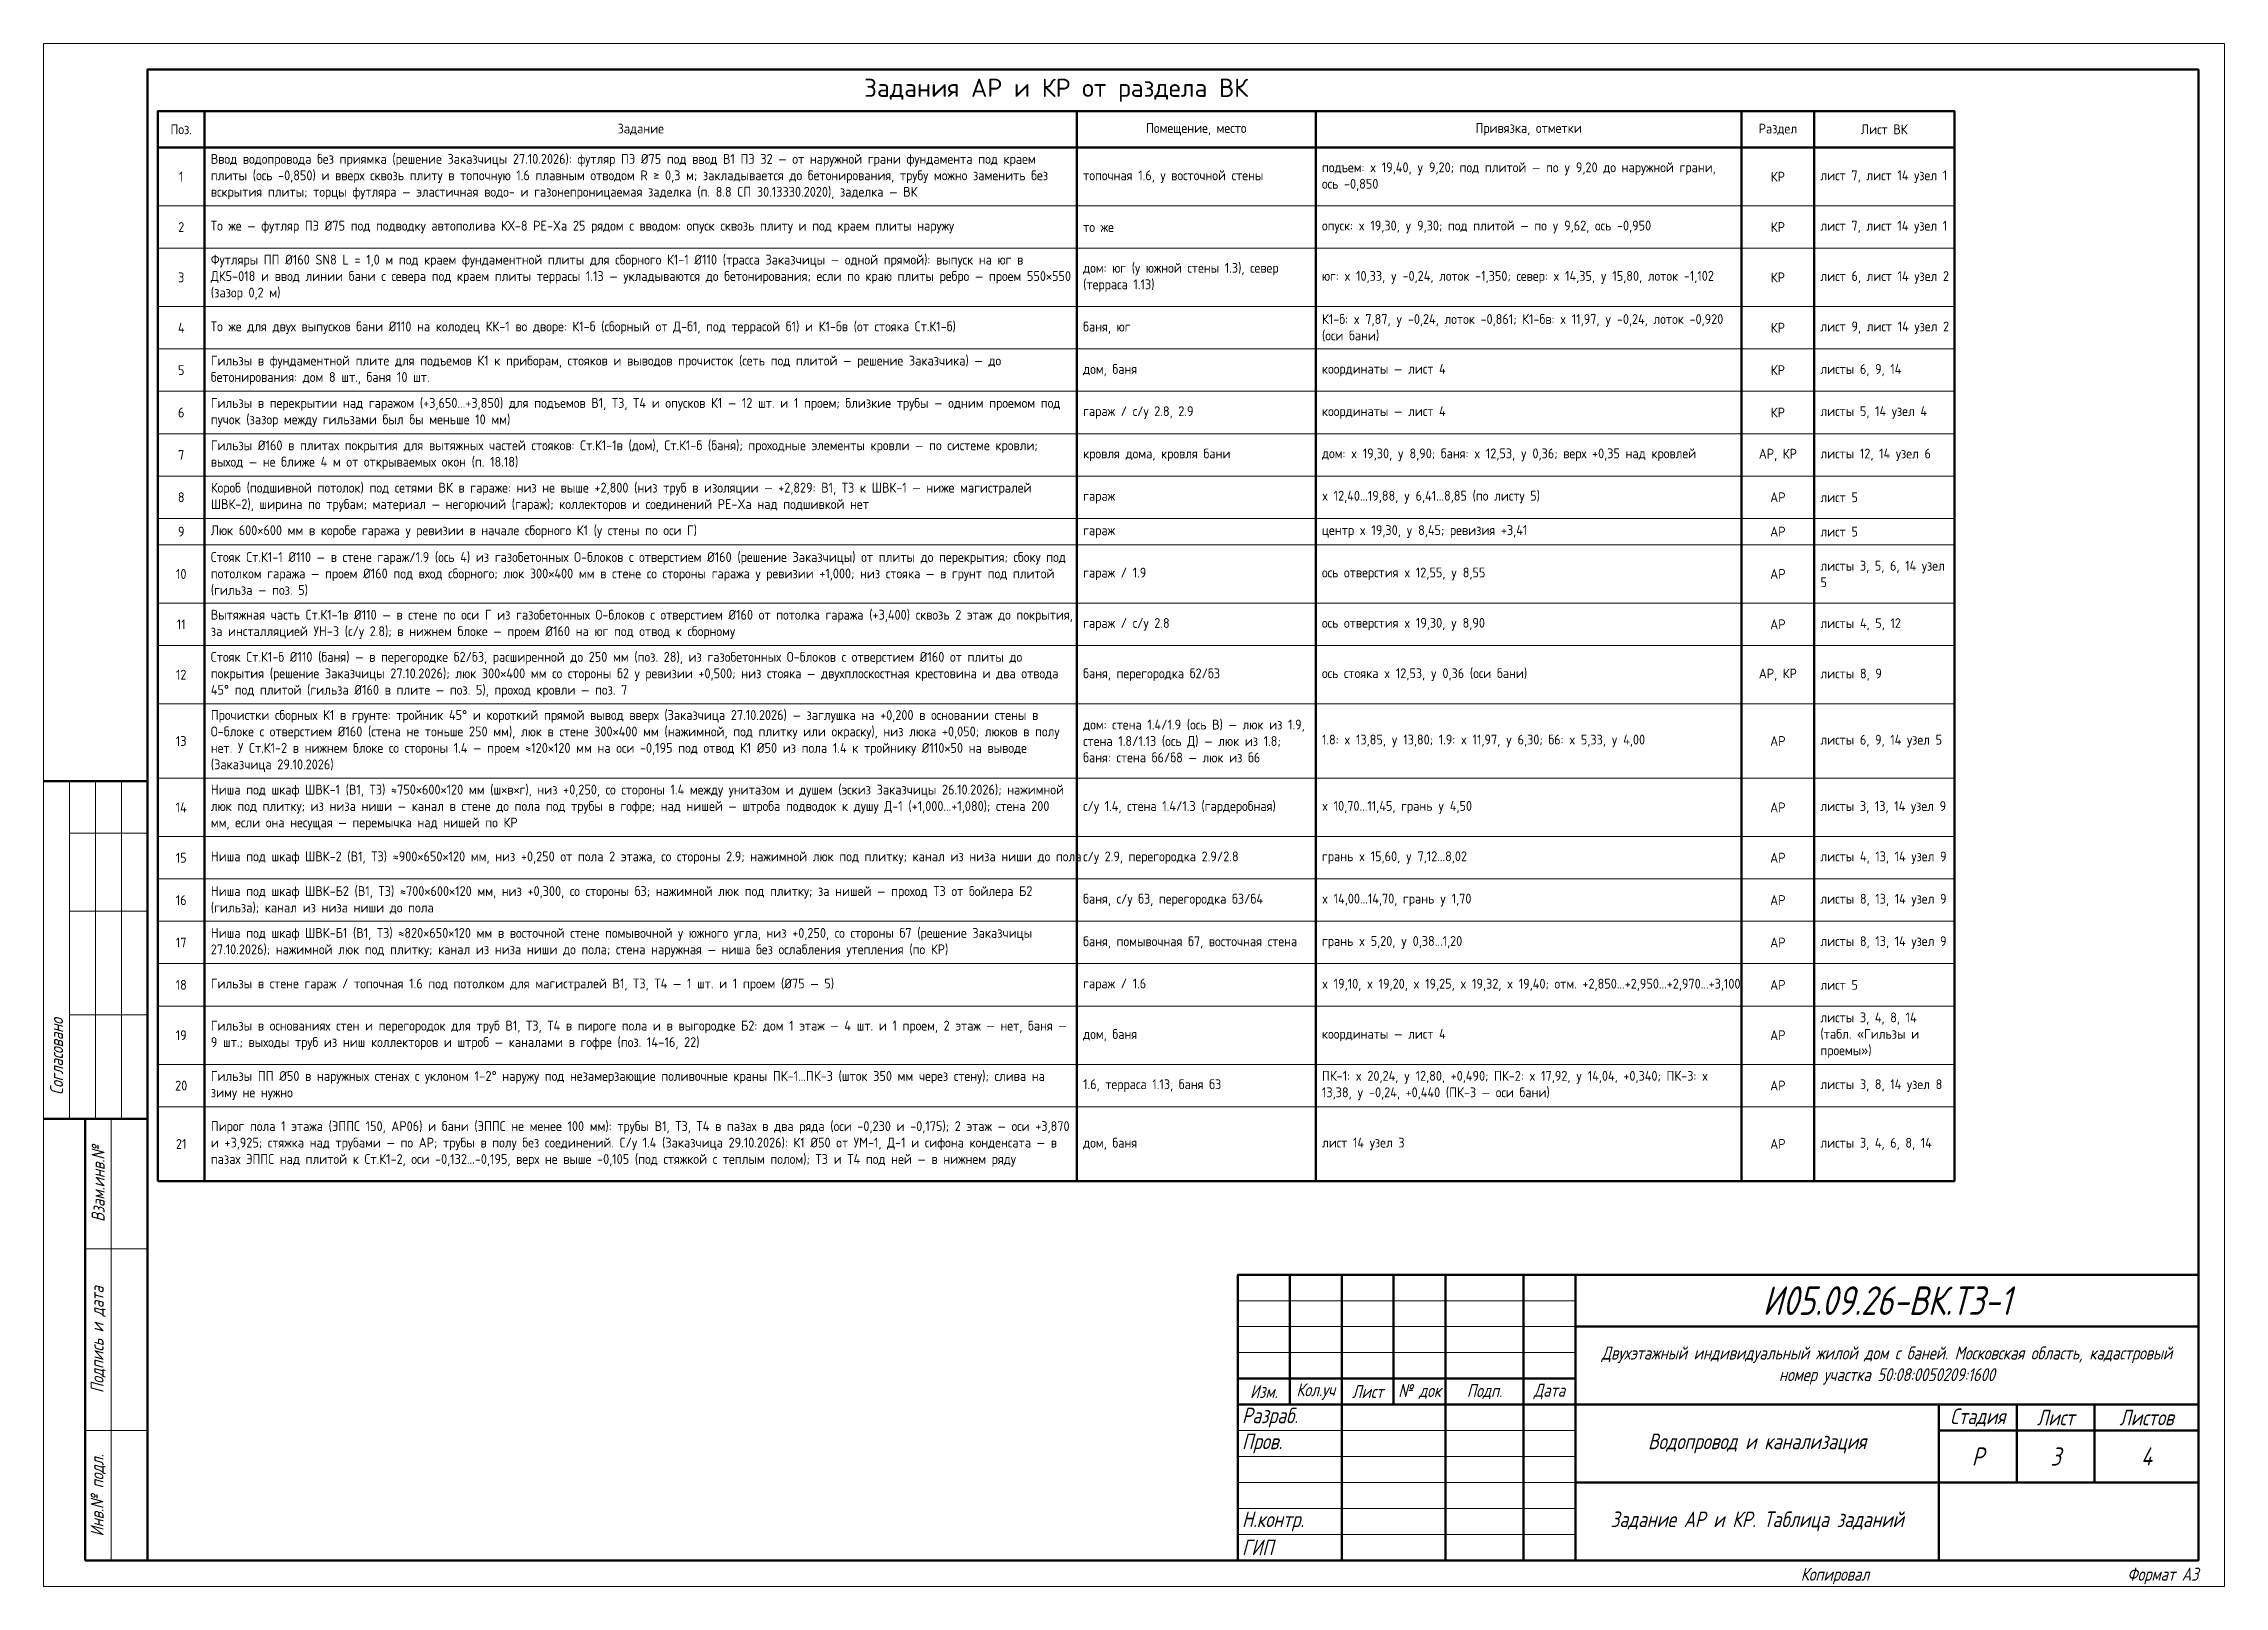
# Paper-space layout 'Лист 3' of a CAD drawing. Header units: millimetres. Extents: x 0 to 420, y 0 to 297.
import ezdxf
from ezdxf.enums import TextEntityAlignment as Align

# ---------------------------------------------------------------- set-up
doc = ezdxf.new("R2010")
doc.units = ezdxf.units.MM
for name, color, linetype, lineweight in [('Рамка', 7, 'Continuous', 50), ('Таблицы', 7, 'Continuous', 18), ('Текст', 7, 'Continuous', 18), ('Тонкие', 8, 'Continuous', 13)]:
    doc.layers.add(name, color=color, linetype=linetype, lineweight=lineweight)
doc.styles.add('GOST', font='isocpeur.ttf', dxfattribs={"width": 0.9})
doc.styles.add('GOST_I', font='isocpeur.ttf', dxfattribs={"width": 0.8})

psp = doc.layouts.new('Лист 3')

# ---------------------------------------------------------------- linework, layer by layer
at = {"layer": 'Рамка', "lineweight": 50}
for points in [[(20, 5), (415, 5), (415, 292), (20, 292)], [(230, 5), (415, 5), (415, 60), (230, 60)]]:
    psp.add_lwpolyline(points, close=True, dxfattribs=at)
at = {"layer": 'Таблицы', "lineweight": 50}
for p, q in [((31, 284), (31, 78.022)), ((199, 284), (199, 78.022)), ((245, 284), (245, 78.022)), ((327, 284), (327, 78.022)), ((341, 284), (341, 78.022)), ((22, 277), (368, 277)), ((0, 155), (20, 155)), ((0, 90), (20, 90)), ((8, 5), (8, 90)), ((240, 35), (240, 60)), ((250, 5), (250, 60)), ((260, 35), (260, 60)), ((270, 5), (270, 60)), ((285, 5), (285, 60)), ((295, 5), (295, 60)), ((295, 50), (415, 50)), ((230, 40), (295, 40)), ((230, 35), (415, 35)), ((365, 5), (365, 35)), ((380, 20), (380, 35)), ((395, 20), (395, 35)), ((365, 30), (415, 30)), ((295, 20), (415, 20)), ((8, 5), (20, 5))]:
    psp.add_line(p, q, dxfattribs=at)
at = {"layer": 'Таблицы', "lineweight": 18}
for p, q in [((22, 265.766), (368, 265.766)), ((22, 257.61), (368, 257.61)), ((22, 246.376), (368, 246.376)), ((22, 238.22), (368, 238.22)), ((22, 230.064), (368, 230.064)), ((22, 221.908), (368, 221.908)), ((22, 213.752), (368, 213.752)), ((22, 205.596), (368, 205.596)), ((22, 200.518), (368, 200.518)), ((22, 189.284), (368, 189.284)), ((22, 181.128), (368, 181.128)), ((22, 169.894), (368, 169.894)), ((22, 155.582), (368, 155.582)), ((22, 144.348), (368, 144.348)), ((22, 136.192), (368, 136.192)), ((22, 128.036), (368, 128.036)), ((22, 119.88), (368, 119.88)), ((22, 111.724), (368, 111.724)), ((22, 100.49), (368, 100.49)), ((22, 92.334), (368, 92.334)), ((22, 78.022), (368, 78.022)), ((230, 55), (295, 55)), ((230, 50), (295, 50)), ((230, 45), (295, 45)), ((230, 30), (295, 30)), ((230, 25), (295, 25)), ((230, 20), (295, 20)), ((230, 15), (295, 15)), ((230, 10), (295, 10))]:
    psp.add_line(p, q, dxfattribs=at)
at = {"layer": 'Таблицы'}
for p, q in [((5, 90), (5, 155)), ((10, 90), (10, 155)), ((15, 90), (15, 155)), ((5, 145), (20, 145)), ((5, 130), (20, 130)), ((5, 110), (20, 110)), ((13, 5), (13, 90)), ((8, 65), (20, 65)), ((8, 30), (20, 30))]:
    psp.add_line(p, q, dxfattribs=at)
at = {"layer": 'Таблицы', "lineweight": 50}
psp.add_lwpolyline([(22, 78.022), (368, 78.022), (368, 284), (22, 284)], close=True, dxfattribs=at)
at = {"layer": 'Тонкие'}
psp.add_lwpolyline([(0, 0), (420, 0), (420, 297), (0, 297)], close=True, dxfattribs=at)

# ---------------------------------------------------------------- texts
at = {"layer": 'Текст', "style": 'GOST'}
psp.add_text('Задания АР и КР от раздела ВК', height=3.5, dxfattribs=at).set_placement((195, 288.5), align=Align.MIDDLE_CENTER)
at = {"layer": 'Текст'}
for s, insert, char_height, width, attachment_point, style in [('Поз.', (26.5, 280.5), 1.9, 7, 5, 'GOST'), ('Задание', (115, 280.5), 1.9, 166, 5, 'GOST'), ('Помещение, место', (222, 280.5), 1.9, 44, 5, 'GOST'), ('Привязка, отметки', (286, 280.5), 1.9, 80, 5, 'GOST'), ('Раздел', (334, 280.5), 1.9, 12, 5, 'GOST'), ('Лист ВК', (354.5, 280.5), 1.9, 25, 5, 'GOST'), ('Ввод водопровода без приямка (решение Заказчицы 27.10.2026): футляр ПЭ Ø75 под ввод В1 ПЭ 32 — от наружной грани фундамента под краем плиты (ось -0,850) и вверх сквозь плиту в топочную 1.6 плавным отводом R ≥ 0,3 м; закладывается до бетонирования, трубу можно заменить без вскрытия плиты; торцы футляра — эластичная водо- и газонепроницаемая заделка (п. 8.8 СП 30.13330.2020), заделка — ВК', (32.2, 271.383), 1.9, 165.6, 4, 'GOST'), ('подъем: x 19,40, y 9,20; под плитой — по y 9,20 до наружной грани, ось -0,850', (246.2, 271.383), 1.9, 79.6, 4, 'GOST'), ('1', (26.5, 271.383), 1.9, 7, 5, 'GOST'), ('топочная 1.6, у восточной стены', (200.2, 271.383), 1.9, 43.6, 4, 'GOST'), ('КР', (334, 271.383), 1.9, 12, 5, 'GOST'), ('лист 7, лист 14 узел 1', (342.2, 271.383), 1.9, 24.6, 4, 'GOST'), ('2', (26.5, 261.688), 1.9, 7, 5, 'GOST'), ('То же — футляр ПЭ Ø75 под подводку автополива КХ-8 PE-Xa 25 рядом с вводом: опуск сквозь плиту и под краем плиты наружу', (32.2, 261.688), 1.9, 165.6, 4, 'GOST'), ('то же', (200.2, 261.688), 1.9, 43.6, 4, 'GOST'), ('опуск: x 19,30, y 9,30; под плитой — по y 9,62, ось -0,950', (246.2, 261.688), 1.9, 79.6, 4, 'GOST'), ('КР', (334, 261.688), 1.9, 12, 5, 'GOST'), ('лист 7, лист 14 узел 1', (342.2, 261.688), 1.9, 24.6, 4, 'GOST'), ('Футляры ПП Ø160 SN8 L = 1,0 м под краем фундаментной плиты для сборного К1-1 Ø110 (трасса Заказчицы — одной прямой): выпуск на юг в ДК5-018 и ввод линии бани с севера под краем плиты террасы 1.13 — укладываются до бетонирования; если по краю плиты ребро — проем 550×550 (зазор 0,2 м)', (32.2, 251.993), 1.9, 165.6, 4, 'GOST'), ('3', (26.5, 251.993), 1.9, 7, 5, 'GOST'), ('дом: юг (у южной стены 1.3), север (терраса 1.13)', (200.2, 251.993), 1.9, 43.6, 4, 'GOST'), ('юг: x 10,33, y -0,24, лоток -1,350; север: x 14,35, y 15,80, лоток -1,102', (246.2, 251.993), 1.9, 79.6, 4, 'GOST'), ('КР', (334, 251.993), 1.9, 12, 5, 'GOST'), ('лист 6, лист 14 узел 2', (342.2, 251.993), 1.9, 24.6, 4, 'GOST'), ('То же для двух выпусков бани Ø110 на колодец КК-1 во дворе: К1-б (сборный от Д-б1, под террасой б1) и К1-бв (от стояка Ст.К1-б)', (32.2, 242.298), 1.9, 165.6, 4, 'GOST'), ('К1-б: x 7,87, y -0,24, лоток -0,861; К1-бв: x 11,97, y -0,24, лоток -0,920 (оси бани)', (246.2, 242.298), 1.9, 79.6, 4, 'GOST'), ('4', (26.5, 242.298), 1.9, 7, 5, 'GOST'), ('баня, юг', (200.2, 242.298), 1.9, 43.6, 4, 'GOST'), ('КР', (334, 242.298), 1.9, 12, 5, 'GOST'), ('лист 9, лист 14 узел 2', (342.2, 242.298), 1.9, 24.6, 4, 'GOST'), ('Гильзы в фундаментной плите для подъемов К1 к приборам, стояков и выводов прочисток (сеть под плитой — решение Заказчика) — до бетонирования: дом 8 шт., баня 10 шт.', (32.2, 234.142), 1.9, 165.6, 4, 'GOST'), ('дом, баня', (200.2, 234.142), 1.9, 43.6, 4, 'GOST'), ('координаты — лист 4', (246.2, 234.142), 1.9, 79.6, 4, 'GOST'), ('листы 6, 9, 14', (342.2, 234.142), 1.9, 24.6, 4, 'GOST'), ('5', (26.5, 234.142), 1.9, 7, 5, 'GOST'), ('КР', (334, 234.142), 1.9, 12, 5, 'GOST'), ('6', (26.5, 225.986), 1.9, 7, 5, 'GOST'), ('Гильзы в перекрытии над гаражом (+3,650...+3,850) для подъемов В1, Т3, Т4 и опусков К1 — 12 шт. и 1 проем; близкие трубы — одним проемом под пучок (зазор между гильзами был бы меньше 10 мм)', (32.2, 225.986), 1.9, 165.6, 4, 'GOST'), ('гараж / с/у 2.8, 2.9', (200.2, 225.986), 1.9, 43.6, 4, 'GOST'), ('координаты — лист 4', (246.2, 225.986), 1.9, 79.6, 4, 'GOST'), ('КР', (334, 225.986), 1.9, 12, 5, 'GOST'), ('листы 5, 14 узел 4', (342.2, 225.986), 1.9, 24.6, 4, 'GOST'), ('7', (26.5, 217.83), 1.9, 7, 5, 'GOST'), ('Гильзы Ø160 в плитах покрытия для вытяжных частей стояков: Ст.К1-1в (дом), Ст.К1-б (баня); проходные элементы кровли — по системе кровли; выход — не ближе 4 м от открываемых окон (п. 18.18)', (32.2, 217.83), 1.9, 165.6, 4, 'GOST'), ('кровля дома, кровля бани', (200.2, 217.83), 1.9, 43.6, 4, 'GOST'), ('дом: x 19,30, y 8,90; баня: x 12,53, y 0,36; верх +0,35 над кровлей', (246.2, 217.83), 1.9, 79.6, 4, 'GOST'), ('АР, КР', (334, 217.83), 1.9, 12, 5, 'GOST'), ('листы 12, 14 узел 6', (342.2, 217.83), 1.9, 24.6, 4, 'GOST'), ('8', (26.5, 209.674), 1.9, 7, 5, 'GOST'), ('Короб (подшивной потолок) под сетями ВК в гараже: низ не выше +2,800 (низ труб в изоляции — +2,829: В1, Т3 к ШВК-1 — ниже магистралей ШВК-2), ширина по трубам; материал — негорючий (гараж); коллекторов и соединений PE-Xa над подшивкой нет', (32.2, 209.674), 1.9, 165.6, 4, 'GOST'), ('гараж', (200.2, 209.674), 1.9, 43.6, 4, 'GOST'), ('x 12,40...19,88, y 6,41...8,85 (по листу 5)', (246.2, 209.674), 1.9, 79.6, 4, 'GOST'), ('АР', (334, 209.674), 1.9, 12, 5, 'GOST'), ('лист 5', (342.2, 209.674), 1.9, 24.6, 4, 'GOST'), ('9', (26.5, 203.057), 1.9, 7, 5, 'GOST'), ('Люк 600×600 мм в коробе гаража у ревизии в начале сборного К1 (у стены по оси Г)', (32.2, 203.057), 1.9, 165.6, 4, 'GOST'), ('гараж', (200.2, 203.057), 1.9, 43.6, 4, 'GOST'), ('центр x 19,30, y 8,45; ревизия +3,41', (246.2, 203.057), 1.9, 79.6, 4, 'GOST'), ('АР', (334, 203.057), 1.9, 12, 5, 'GOST'), ('лист 5', (342.2, 203.057), 1.9, 24.6, 4, 'GOST'), ('Стояк Ст.К1-1 Ø110 — в стене гараж/1.9 (ось 4) из газобетонных О-блоков с отверстием Ø160 (решение Заказчицы) от плиты до перекрытия; сбоку под потолком гаража — проем Ø160 под вход сборного; люк 300×400 мм в стене со стороны гаража у ревизии +1,000; низ стояка — в грунт под плитой (гильза — поз. 5)', (32.2, 194.901), 1.9, 165.6, 4, 'GOST'), ('листы 3, 5, 6, 14 узел 5', (342.2, 194.901), 1.9, 24.6, 4, 'GOST'), ('10', (26.5, 194.901), 1.9, 7, 5, 'GOST'), ('гараж / 1.9', (200.2, 194.901), 1.9, 43.6, 4, 'GOST'), ('ось отверстия x 12,55, y 8,55', (246.2, 194.901), 1.9, 79.6, 4, 'GOST'), ('АР', (334, 194.901), 1.9, 12, 5, 'GOST'), ('11', (26.5, 185.206), 1.9, 7, 5, 'GOST'), ('Вытяжная часть Ст.К1-1в Ø110 — в стене по оси Г из газобетонных О-блоков с отверстием Ø160 от потолка гаража (+3,400) сквозь 2 этаж до покрытия, за инсталляцией УН-3 (с/у 2.8); в нижнем блоке — проем Ø160 на юг под отвод к сборному', (32.2, 185.206), 1.9, 165.6, 4, 'GOST'), ('гараж / с/у 2.8', (200.2, 185.206), 1.9, 43.6, 4, 'GOST'), ('ось отверстия x 19,30, y 8,90', (246.2, 185.206), 1.9, 79.6, 4, 'GOST'), ('АР', (334, 185.206), 1.9, 12, 5, 'GOST'), ('листы 4, 5, 12', (342.2, 185.206), 1.9, 24.6, 4, 'GOST'), ('12', (26.5, 175.511), 1.9, 7, 5, 'GOST'), ('Стояк Ст.К1-б Ø110 (баня) — в перегородке б2/б3, расширенной до 250 мм (поз. 28), из газобетонных О-блоков с отверстием Ø160 от плиты до покрытия (решение Заказчицы 27.10.2026); люк 300×400 мм со стороны б2 у ревизии +0,500; низ стояка — двухплоскостная крестовина и два отвода 45° под плитой (гильза Ø160 в плите — поз. 5), проход кровли — поз. 7', (32.2, 175.511), 1.9, 165.6, 4, 'GOST'), ('баня, перегородка б2/б3', (200.2, 175.511), 1.9, 43.6, 4, 'GOST'), ('ось стояка x 12,53, y 0,36 (оси бани)', (246.2, 175.511), 1.9, 79.6, 4, 'GOST'), ('АР, КР', (334, 175.511), 1.9, 12, 5, 'GOST'), ('листы 8, 9', (342.2, 175.511), 1.9, 24.6, 4, 'GOST'), ('Прочистки сборных К1 в грунте: тройник 45° и короткий прямой вывод вверх (Заказчица 27.10.2026) — заглушка на +0,200 в основании стены в О-блоке с отверстием Ø160 (стена не тоньше 250 мм), люк в стене 300×400 мм (нажимной, под плитку или окраску), низ люка +0,050; люков в полу нет. У Ст.К1-2 в нижнем блоке со стороны 1.4 — проем ≈120×120 мм на оси -0,195 под отвод К1 Ø50 из пола 1.4 к тройнику Ø110×50 на выводе (Заказчица 29.10.2026)', (32.2, 162.738), 1.9, 165.6, 4, 'GOST'), ('дом: стена 1.4/1.9 (ось В) — люк из 1.9, стена 1.8/1.13 (ось Д) — люк из 1.8; баня: стена б6/б8 — люк из б6', (200.2, 162.738), 1.9, 43.6, 4, 'GOST'), ('1.8: x 13,85, y 13,80; 1.9: x 11,97, y 6,30; б6: x 5,33, y 4,00', (246.2, 162.738), 1.9, 79.6, 4, 'GOST'), ('листы 6, 9, 14 узел 5', (342.2, 162.738), 1.9, 24.6, 4, 'GOST'), ('13', (26.5, 162.738), 1.9, 7, 5, 'GOST'), ('АР', (334, 162.738), 1.9, 12, 5, 'GOST'), ('Ниша под шкаф ШВК-1 (В1, Т3) ≈750×600×120 мм (ш×в×г), низ +0,250, со стороны 1.4 между унитазом и душем (эскиз Заказчицы 26.10.2026); нажимной люк под плитку; из низа ниши — канал в стене до пола под трубы в гофре; над нишей — штроба подводок к душу Д-1 (+1,000...+1,080); стена 200 мм, если она несущая — перемычка над нишей по КР', (32.2, 149.965), 1.9, 165.6, 4, 'GOST'), ('с/у 1.4, стена 1.4/1.3 (гардеробная)', (200.2, 149.965), 1.9, 43.6, 4, 'GOST'), ('x 10,70...11,45, грань y 4,50', (246.2, 149.965), 1.9, 79.6, 4, 'GOST'), ('14', (26.5, 149.965), 1.9, 7, 5, 'GOST'), ('АР', (334, 149.965), 1.9, 12, 5, 'GOST'), ('листы 3, 13, 14 узел 9', (342.2, 149.965), 1.9, 24.6, 4, 'GOST'), ('15', (26.5, 140.27), 1.9, 7, 5, 'GOST'), ('Ниша под шкаф ШВК-2 (В1, Т3) ≈900×650×120 мм, низ +0,250 от пола 2 этажа, со стороны 2.9; нажимной люк под плитку; канал из низа ниши до пола', (32.2, 140.27), 1.9, 165.6, 4, 'GOST'), ('с/у 2.9, перегородка 2.9/2.8', (200.2, 140.27), 1.9, 43.6, 4, 'GOST'), ('грань x 15,60, y 7,12...8,02', (246.2, 140.27), 1.9, 79.6, 4, 'GOST'), ('АР', (334, 140.27), 1.9, 12, 5, 'GOST'), ('листы 4, 13, 14 узел 9', (342.2, 140.27), 1.9, 24.6, 4, 'GOST'), ('Ниша под шкаф ШВК-Б2 (В1, Т3) ≈700×600×120 мм, низ +0,300, со стороны б3; нажимной люк под плитку; за нишей — проход Т3 от бойлера Б2 (гильза); канал из низа ниши до пола', (32.2, 132.114), 1.9, 165.6, 4, 'GOST'), ('16', (26.5, 132.114), 1.9, 7, 5, 'GOST'), ('баня, с/у б3, перегородка б3/б4', (200.2, 132.114), 1.9, 43.6, 4, 'GOST'), ('x 14,00...14,70, грань y 1,70', (246.2, 132.114), 1.9, 79.6, 4, 'GOST'), ('АР', (334, 132.114), 1.9, 12, 5, 'GOST'), ('листы 8, 13, 14 узел 9', (342.2, 132.114), 1.9, 24.6, 4, 'GOST'), ('Ниша под шкаф ШВК-Б1 (В1, Т3) ≈820×650×120 мм в восточной стене помывочной у южного угла, низ +0,250, со стороны б7 (решение Заказчицы 27.10.2026); нажимной люк под плитку; канал из низа ниши до пола; стена наружная — ниша без ослабления утепления (по КР)', (32.2, 123.958), 1.9, 165.6, 4, 'GOST'), ('17', (26.5, 123.958), 1.9, 7, 5, 'GOST'), ('баня, помывочная б7, восточная стена', (200.2, 123.958), 1.9, 43.6, 4, 'GOST'), ('грань x 5,20, y 0,38...1,20', (246.2, 123.958), 1.9, 79.6, 4, 'GOST'), ('АР', (334, 123.958), 1.9, 12, 5, 'GOST'), ('листы 8, 13, 14 узел 9', (342.2, 123.958), 1.9, 24.6, 4, 'GOST'), ('18', (26.5, 115.802), 1.9, 7, 5, 'GOST'), ('Гильзы в стене гараж / топочная 1.6 под потолком для магистралей В1, Т3, Т4 — 1 шт. и 1 проем (Ø75 — 5)', (32.2, 115.802), 1.9, 165.6, 4, 'GOST'), ('гараж / 1.6', (200.2, 115.802), 1.9, 43.6, 4, 'GOST'), ('x 19,10, x 19,20, x 19,25, x 19,32, x 19,40; отм. +2,850...+2,950...+2,970...+3,100', (246.2, 115.802), 1.9, 79.6, 4, 'GOST'), ('АР', (334, 115.802), 1.9, 12, 5, 'GOST'), ('лист 5', (342.2, 115.802), 1.9, 24.6, 4, 'GOST'), ('листы 3, 4, 8, 14 (табл. «Гильзы и проемы»)', (342.2, 106.107), 1.9, 24.6, 4, 'GOST'), ('19', (26.5, 106.107), 1.9, 7, 5, 'GOST'), ('Гильзы в основаниях стен и перегородок для труб В1, Т3, Т4 в пироге пола и в выгородке Б2: дом 1 этаж — 4 шт. и 1 проем, 2 этаж — нет, баня — 9 шт.; выходы труб из ниш коллекторов и штроб — каналами в гофре (поз. 14–16, 22)', (32.2, 106.107), 1.9, 165.6, 4, 'GOST'), ('дом, баня', (200.2, 106.107), 1.9, 43.6, 4, 'GOST'), ('координаты — лист 4', (246.2, 106.107), 1.9, 79.6, 4, 'GOST'), ('АР', (334, 106.107), 1.9, 12, 5, 'GOST'), ('20', (26.5, 96.412), 1.9, 7, 5, 'GOST'), ('Гильзы ПП Ø50 в наружных стенах с уклоном 1–2° наружу под незамерзающие поливочные краны ПК-1...ПК-3 (шток 350 мм через стену); слива на зиму не нужно', (32.2, 96.412), 1.9, 165.6, 4, 'GOST'), ('1.6, терраса 1.13, баня б3', (200.2, 96.412), 1.9, 43.6, 4, 'GOST'), ('ПК-1: x 20,24, y 12,80, +0,490; ПК-2: x 17,92, y 14,04, +0,340; ПК-3: x 13,38, y -0,24, +0,440 (ПК-3 — оси бани)', (246.2, 96.412), 1.9, 79.6, 4, 'GOST'), ('АР', (334, 96.412), 1.9, 12, 5, 'GOST'), ('листы 3, 8, 14 узел 8', (342.2, 96.412), 1.9, 24.6, 4, 'GOST'), ('Пирог пола 1 этажа (ЭППС 150, АР06) и бани (ЭППС не менее 100 мм): трубы В1, Т3, Т4 в пазах в два ряда (оси -0,230 и -0,175); 2 этаж — оси +3,870 и +3,925; стяжка над трубами — по АР; трубы в полу без соединений. С/у 1.4 (Заказчица 29.10.2026): К1 Ø50 от УМ-1, Д-1 и сифона конденсата — в пазах ЭППС над плитой к Ст.К1-2, оси -0,132...-0,195, верх не выше -0,105 (под стяжкой с теплым полом); Т3 и Т4 под ней — в нижнем ряду', (32.2, 85.178), 1.9, 165.6, 4, 'GOST'), ('21', (26.5, 85.178), 1.9, 7, 5, 'GOST'), ('дом, баня', (200.2, 85.178), 1.9, 43.6, 4, 'GOST'), ('лист 14 узел 3', (246.2, 85.178), 1.9, 79.6, 4, 'GOST'), ('АР', (334, 85.178), 1.9, 12, 5, 'GOST'), ('листы 3, 4, 6, 8, 14', (342.2, 85.178), 1.9, 24.6, 4, 'GOST'), ('{\\W0.8;\\Q15;Двухэтажный индивидуальный жилой дом с баней. Московская область, кадастровый номер участка 50:08:0050209:1600}', (355, 42.5), 2.5, 116, 5, 'GOST_I'), ('{\\W0.8;\\Q15;Водопровод и канализация}', (330, 27.5), 3, 66, 5, 'GOST_I'), ('{\\W0.8;\\Q15;Задание АР и КР. Таблица заданий}', (330, 12.5), 3, 66, 5, 'GOST_I')]:
    psp.add_mtext(s, dxfattribs=dict(at, insert=insert, char_height=char_height, width=width, attachment_point=attachment_point, style=style))
at = {"layer": 'Текст', "char_height": 2.5, "attachment_point": 5, "rotation": 90, "style": 'GOST_I'}
for s, insert in [('{\\W0.8;\\Q15;Согласовано}', (2.5, 102)), ('{\\W0.8;\\Q15;Взам.инв.№}', (10.5, 77.5)), ('{\\W0.8;\\Q15;Подпись и дата}', (10.5, 47.5)), ('{\\W0.8;\\Q15;Инв.№ подл.}', (10.5, 17.5))]:
    psp.add_mtext(s, dxfattribs=dict(at, insert=insert))
at = {"layer": 'Текст', "style": 'GOST_I'}
for s, insert, char_height, attachment_point in [('{\\W0.8;\\Q15;И05.09.26-ВК.ТЗ-1}', (355, 55), 5.5, 5), ('{\\W0.8;\\Q15;Изм.}', (235, 37.5), 2.5, 5), ('{\\W0.8;\\Q15;Кол.уч}', (245, 37.5), 2.5, 5), ('{\\W0.8;\\Q15;Лист}', (255, 37.5), 2.5, 5), ('{\\W0.8;\\Q15;№ док}', (265, 37.5), 2.5, 5), ('{\\W0.8;\\Q15;Подп.}', (277.5, 37.5), 2.5, 5), ('{\\W0.8;\\Q15;Дата}', (290, 37.5), 2.5, 5), ('{\\W0.8;\\Q15;Разраб.}', (230.8, 32.5), 3, 4), ('{\\W0.8;\\Q15;Стадия}', (372.5, 32.5), 3, 5), ('{\\W0.8;\\Q15;Лист}', (387.5, 32.5), 3, 5), ('{\\W0.8;\\Q15;Листов}', (405, 32.5), 3, 5), ('{\\W0.8;\\Q15;Пров.}', (230.8, 27.5), 3, 4), ('{\\W0.8;\\Q15;}', (250.8, 32.5), 3, 4), ('{\\W0.8;\\Q15;}', (285.6, 32.5), 3, 4), ('{\\W0.8;\\Q15;}', (250.8, 27.5), 3, 4), ('{\\W0.8;\\Q15;}', (285.6, 27.5), 3, 4), ('{\\W0.8;\\Q15;Р}', (372.5, 25), 3.5, 5), ('{\\W0.8;\\Q15;3}', (387.5, 25), 3.5, 5), ('{\\W0.8;\\Q15;4}', (405, 25), 3.5, 5), ('{\\W0.8;\\Q15;Н.контр.}', (230.8, 12.5), 3, 4), ('{\\W0.8;\\Q15;ГИП}', (230.8, 7.5), 3, 4), ('{\\W0.8;\\Q15;}', (250.8, 12.5), 3, 4), ('{\\W0.8;\\Q15;}', (285.6, 12.5), 3, 4), ('{\\W0.8;\\Q15;}', (250.8, 7.5), 3, 4), ('{\\W0.8;\\Q15;}', (285.6, 7.5), 3, 4), ('{\\W0.8;\\Q15;Копировал}', (345, 2), 2.5, 5), ('{\\W0.8;\\Q15;Формат А3}', (415, 2), 2.5, 6)]:
    psp.add_mtext(s, dxfattribs=dict(at, insert=insert, char_height=char_height, attachment_point=attachment_point))

doc.saveas('drawing.dxf')
